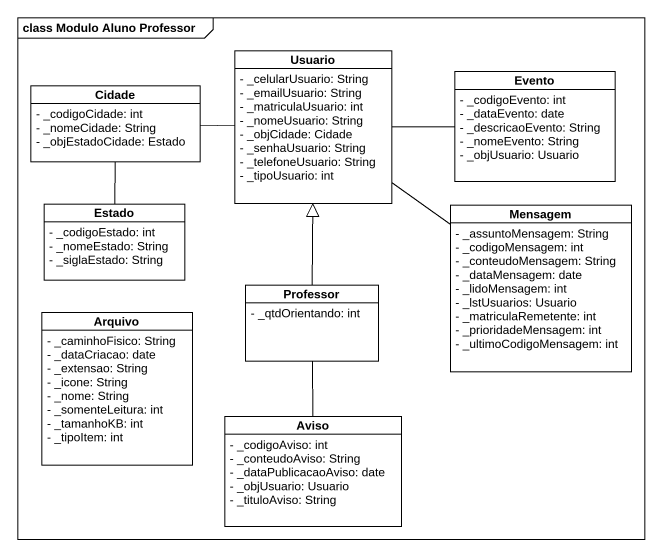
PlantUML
@startuml
mainframe class Modulo Aluno Professor
hide circle
hide empty members
skinparam classAttributeIconSize 0
class Cidade {
  - _codigoCidade: int
  - _nomeCidade: String
  - _objEstadoCidade: Estado
}
class Usuario {
  - _celularUsuario: String
  - _emailUsuario: String
  - _matriculaUsuario: int
  - _nomeUsuario: String
  - _objCidade: Cidade
  - _senhaUsuario: String
  - _telefoneUsuario: String
  - _tipoUsuario: int
}
class Evento {
  - _codigoEvento: int
  - _dataEvento: date
  - _descricaoEvento: String
  - _nomeEvento: String
  - _objUsuario: Usuario
}
class Estado {
  - _codigoEstado: int
  - _nomeEstado: String
  - _siglaEstado: String
}
class Mensagem {
  - _assuntoMensagem: String
  - _codigoMensagem: int
  - _conteudoMensagem: String
  - _dataMensagem: date
  - _lidoMensagem: int
  - _lstUsuarios: Usuario
  - _matriculaRemetente: int
  - _prioridadeMensagem: int
  - _ultimoCodigoMensagem: int
}
class Professor {
  - _qtdOrientando: int
}
class Arquivo {
  - _caminhoFisico: String
  - _dataCriacao: date
  - _extensao: String
  - _icone: String
  - _nome: String
  - _somenteLeitura: int
  - _tamanhoKB: int
  - _tipoItem: int
}
class Aviso {
  - _codigoAviso: int
  - _conteudoAviso: String
  - _dataPublicacaoAviso: date
  - _objUsuario: Usuario
  - _tituloAviso: String
}
Cidade -right- Usuario
Evento -left- Usuario
Estado -up- Cidade
Mensagem -up- Usuario
Professor -up-|> Usuario
Aviso -up- Professor
@enduml
